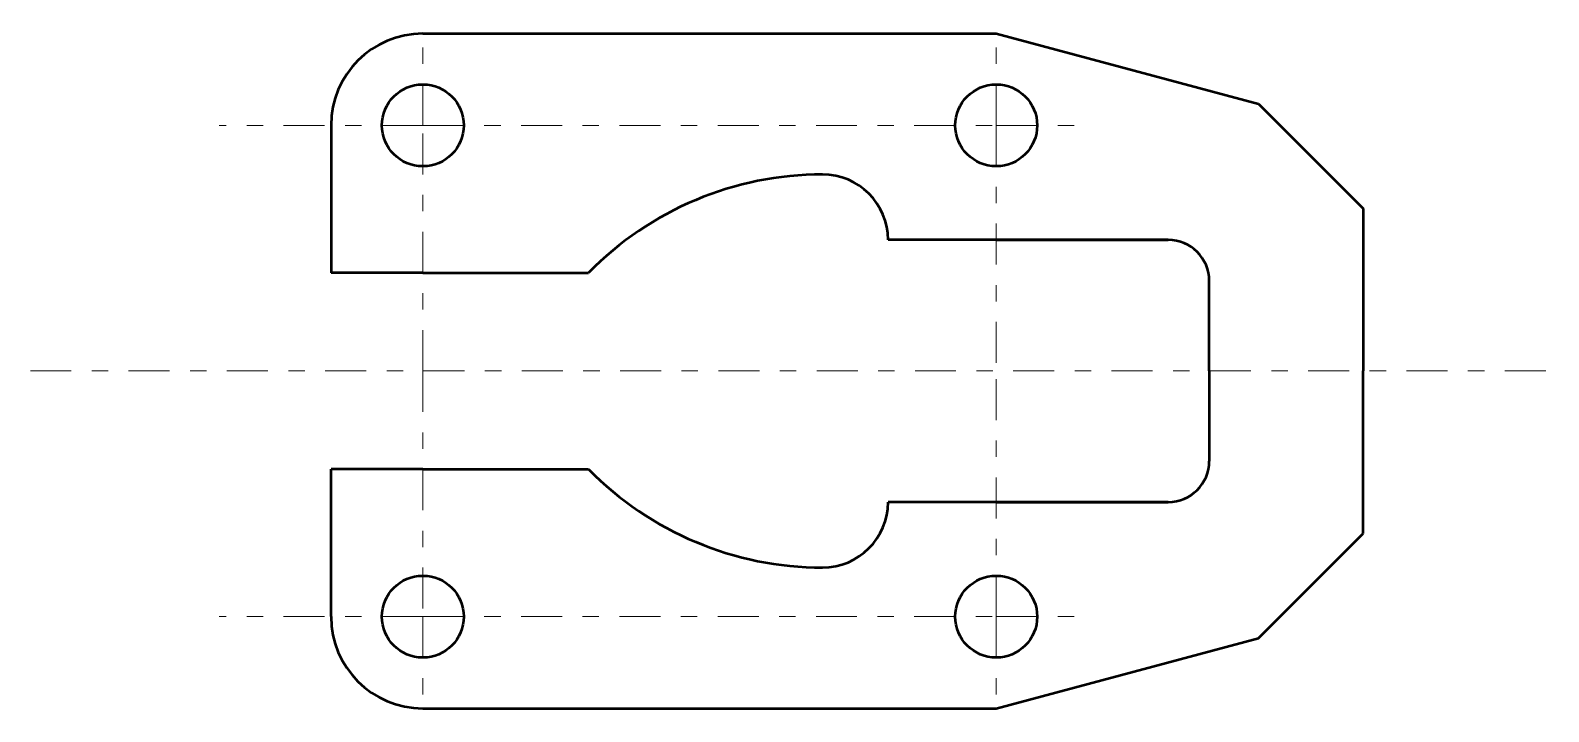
# Model space of a CAD drawing. Header units: inches. Extents: x 5.09 to 14.36, y 4.41 to 8.57.
import ezdxf

# ---------------------------------------------------------------- set-up
doc = ezdxf.new("R2010")
doc.units = ezdxf.units.IN
doc.header["$MEASUREMENT"] = 0
doc.linetypes.add('DASHDOT2', pattern=[0.5, 0.25, -0.125, 0, -0.125])
doc.layers.add('Eje', color=3, linetype='DASHDOT2', lineweight=18)
doc.layers.add('Perfil visible', color=7, linetype='Continuous', lineweight=50)

msp = doc.modelspace()

# ---------------------------------------------------------------- linework, layer by layer
at = {"layer": 'Eje'}
for p, q in [((7.4904, 7.9863), (7.4904, 8.5663)), ((10.9904, 7.9863), (10.9904, 8.5663)), ((7.4904, 7.9863), (6.2478, 7.9863)), ((7.4904, 7.9863), (10.9904, 7.9863)), ((7.4904, 6.4863), (7.4904, 7.9863)), ((10.9904, 7.9863), (10.9904, 6.4863)), ((10.9904, 7.9863), (11.5704, 7.9863)), ((5.0947, 6.4863), (14.3622, 6.4863)), ((7.4904, 6.4863), (7.4904, 4.9863)), ((10.9904, 4.9863), (10.9904, 6.4863)), ((7.4904, 4.9863), (6.2478, 4.9863)), ((7.4904, 4.9863), (10.9904, 4.9863)), ((7.4904, 4.9863), (7.4904, 4.4063)), ((10.9904, 4.9863), (10.9904, 4.4063)), ((10.9904, 4.9863), (11.5704, 4.9863))]:
    msp.add_line(p, q, dxfattribs=at)
at = {"layer": 'Perfil visible'}
for p, q in [((7.4904, 8.5463), (10.9904, 8.5463)), ((10.9904, 8.5463), (12.5904, 8.1175)), ((12.5904, 8.1175), (13.2304, 7.4775)), ((6.9304, 7.9863), (6.9304, 7.0863)), ((13.2304, 7.4775), (13.2304, 6.4863)), ((12.0404, 7.2863), (10.3304, 7.2863)), ((10.9904, 7.2863), (12.0404, 7.2863)), ((7.4904, 7.0863), (6.9304, 7.0863)), ((7.4904, 7.0863), (8.5021, 7.0863)), ((12.2904, 6.4863), (12.2904, 7.0363)), ((12.2904, 6.4863), (12.2904, 5.9363)), ((13.2304, 5.495), (13.2304, 6.4863)), ((6.9304, 4.9863), (6.9304, 5.8863)), ((7.4904, 5.8863), (6.9304, 5.8863)), ((7.4904, 5.8863), (8.5021, 5.8863)), ((12.0404, 5.6863), (10.3304, 5.6863)), ((10.9904, 5.6863), (12.0404, 5.6863)), ((12.5904, 4.855), (13.2304, 5.495)), ((10.9904, 4.4263), (12.5904, 4.855)), ((7.4904, 4.4263), (10.9904, 4.4263))]:
    msp.add_line(p, q, dxfattribs=at)
for centre in [(7.4904, 7.9863), (10.9904, 7.9863), (7.4904, 4.9863), (10.9904, 4.9863)]:
    msp.add_circle(centre, 0.25, dxfattribs=at)
for centre, radius, start, end in [((7.4904, 7.9863), 0.56, 90, 180), ((9.9304, 5.6863), 2, 90, 135.573), ((9.9304, 7.2863), 0.4, 0, 90), ((12.0404, 7.0363), 0.25, 360, 90), ((12.0404, 5.9363), 0.25, 270, 0), ((9.9304, 7.2863), 2, 224.427, 270), ((9.9304, 5.6863), 0.4, 270, 0), ((7.4904, 4.9863), 0.56, 180, 270)]:
    msp.add_arc(centre, radius, start, end, dxfattribs=at)

doc.saveas('drawing.dxf')
